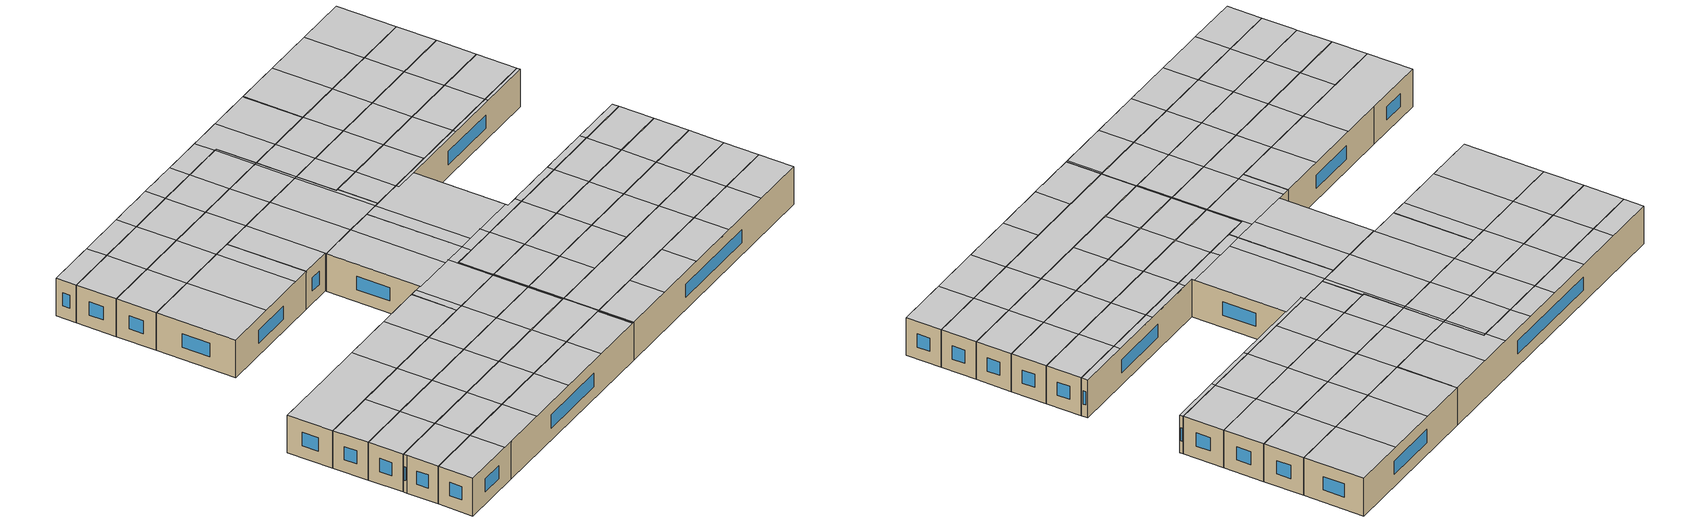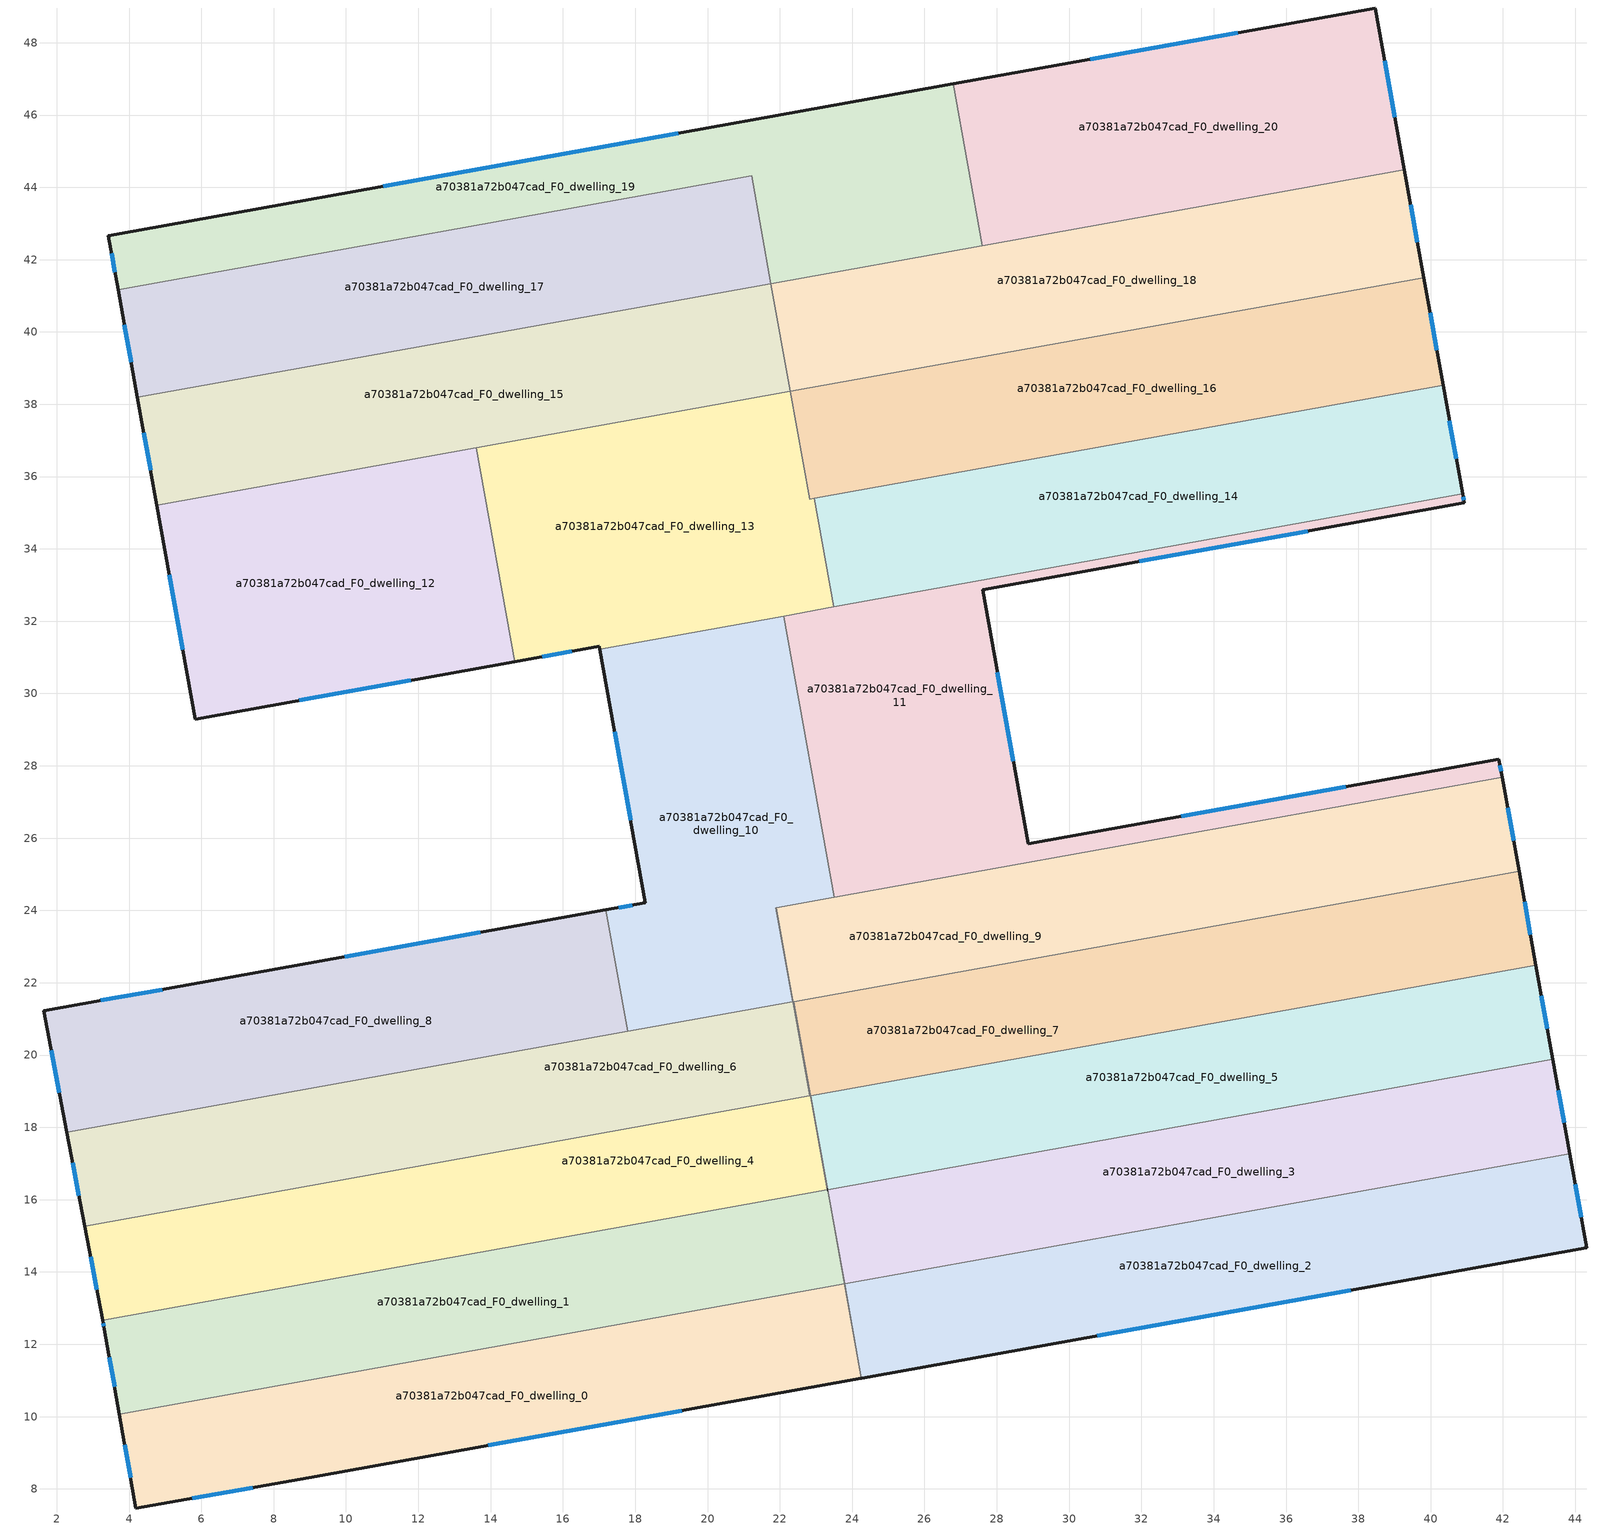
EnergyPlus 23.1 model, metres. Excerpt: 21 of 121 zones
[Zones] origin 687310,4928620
a70381a72b047cad_F0_dwelling_0
 floor ground (EU_floor_Construction): 23.79,13.67 24.26,11.06 8.97,8.31 4.19,7.47 3.73,10.06 z0
 wall outside (EU_wall_Construction): 3.73,10.06 4.19,7.47 8.97,8.31 24.26,11.06 z0:3
 wall to a70381a72b047cad_F0_dwelling_1 (EU_wall_Construction): 24.26,11.06 23.79,13.67 3.73,10.06 z0:3
 window (EU_Window_Construction): 13.94,9.21 19.29,10.17 / 5.74,7.75 7.41,8.04 / 3.88,9.22 4.04,8.31 z0.98:2.02
 ceiling to a70381a72b047cad_F1_dwelling_3 (EU_floor_Construction): 20.21,10.33 19.75,12.94 15.69,12.21 16.16,9.61 z3
 ceiling to a70381a72b047cad_F1_dwelling_1 (EU_floor_Construction): 12.17,8.89 11.7,11.49 7.7,10.78 8.17,8.17 8.97,8.31 z3
 ceiling to a70381a72b047cad_F1_dwelling_2 (EU_floor_Construction): 16.16,9.61 15.69,12.21 11.7,11.49 12.17,8.89 z3
 ceiling to a70381a72b047cad_F1_dwelling_0 (EU_floor_Construction): 8.17,8.17 7.7,10.78 3.73,10.06 4.19,7.47 z3
 ceiling to a70381a72b047cad_F1_dwelling_5 (EU_floor_Construction): 24.26,11.06 23.79,13.67 23.67,13.65 24.14,11.04 z3
 ceiling adiabatic (EU_roof_Construction): 24.14,11.04 23.67,13.65 19.75,12.94 20.21,10.33 24.26,11.06 z3
a70381a72b047cad_F0_dwelling_1
 floor ground (EU_floor_Construction): 23.32,16.27 24.26,11.06 23.79,13.67 3.73,10.06 3.32,12.41 3.27,12.67 z0
 wall outside (EU_wall_Construction): 3.27,12.67 3.32,12.41 3.73,10.06 z0:3; 23.32,16.27,3 23.32,16.27,1.97 23.32,16.27,0.71 23.31,16.27,3
 wall to a70381a72b047cad_F0_dwelling_4 (EU_wall_Construction): 23.31,16.27 3.27,12.67 z0:3
 wall to a70381a72b047cad_F0_dwelling_2 (EU_wall_Construction): 24.26,11.06 23.32,16.27 z0:3
 window (EU_Window_Construction): 3.45,11.65 3.6,10.83 / 3.29,12.58 3.3,12.5 z0.98:2.02
 ceiling to a70381a72b047cad_F1_dwelling_0 (EU_floor_Construction): 7.7,10.78 7.24,13.38 3.27,12.67 3.32,12.41 3.73,10.06 z3
 ceiling to a70381a72b047cad_F1_dwelling_2 (EU_floor_Construction): 15.69,12.21 15.22,14.82 11.23,14.1 11.7,11.49 z3
 ceiling to a70381a72b047cad_F1_dwelling_3 (EU_floor_Construction): 19.75,12.94 19.28,15.55 15.22,14.82 15.69,12.21 z3
 ceiling adiabatic (EU_roof_Construction): 24.26,11.06 23.32,16.27 15.22,14.82 15.69,12.21 11.7,11.49 11.23,14.1 7.24,13.38 7.7,10.78 15.69,12.21 15.22,14.82 19.28,15.55 19.75,12.94 23.79,13.67 z3
a70381a72b047cad_F0_dwelling_10
 floor ground (EU_floor_Construction): 22.1,32.14 23.5,24.36 21.89,24.07 22.36,21.47 17.79,20.65 17.19,24.01 18.28,24.21 17.02,31.23 z0
 wall outside (EU_wall_Construction): 17.02,31.23 18.28,24.21 17.19,24.01 z0:3
 wall to a70381a72b047cad_F0_dwelling_8 (EU_wall_Construction): 17.19,24.01 17.79,20.65 z0:3
 wall to a70381a72b047cad_F0_dwelling_11 (EU_wall_Construction): 23.5,24.36 22.1,32.14 z0:3
 wall to a70381a72b047cad_F0_dwelling_6 (EU_wall_Construction): 17.79,20.65 22.36,21.47 21.89,24.07 z0:3
 wall to a70381a72b047cad_F0_dwelling_13 (EU_wall_Construction): 22.1,32.14 17.02,31.23 z0:3
 wall to a70381a72b047cad_F0_dwelling_9 (EU_wall_Construction): 21.9,24.08 23.5,24.36 z0:3
 window (EU_Window_Construction): 17.92,24.15 17.54,24.08 / 17.43,28.95 17.87,26.49 z0.98:2.02
 ceiling to a70381a72b047cad_F1_dwelling_13 (EU_floor_Construction): 21.33,24.72 20.06,31.78 17.02,31.23 18.28,24.21 18.29,24.17 z3
 ceiling to a70381a72b047cad_F1_dwelling_14 (EU_floor_Construction): 23.37,25.09 22.1,32.14 20.06,31.78 21.33,24.72 z3
 ceiling to a70381a72b047cad_F1_dwelling_3 (EU_floor_Construction): 18.34,20.75 17.74,24.11 17.19,24.01 17.79,20.65 z3
 ceiling to a70381a72b047cad_F1_dwelling_4 (EU_floor_Construction): 22.27,21.46 21.67,24.78 18.29,24.17 18.28,24.21 17.74,24.11 18.34,20.75 z3
 ceiling to a70381a72b047cad_F1_dwelling_5 (EU_floor_Construction): 22.36,21.47 21.89,24.07 23.5,24.36 23.37,25.09 21.67,24.78 22.27,21.46 z3
a70381a72b047cad_F0_dwelling_11
 floor ground (EU_floor_Construction): 40.93,35.27 27.61,32.87 28.87,25.84 41.89,28.18 41.98,27.69 23.5,24.36 22.1,32.14 40.88,35.52 z0
 wall outside (EU_wall_Construction): 41.98,27.69 41.89,28.18 28.87,25.84 27.61,32.87 40.93,35.27 40.88,35.52 z0:3
 wall to a70381a72b047cad_F0_dwelling_14 (EU_wall_Construction): 40.88,35.52 23.5,32.39 z0:3
 wall to a70381a72b047cad_F0_dwelling_9 (EU_wall_Construction): 23.5,24.36 41.98,27.69 z0:3
 wall to a70381a72b047cad_F0_dwelling_13 (EU_wall_Construction): 23.5,32.39 22.1,32.14 z0:3
 window (EU_Window_Construction): 41.95,27.85 41.92,28.02 / 40.91,35.35 40.9,35.44 / 31.94,33.65 36.6,34.49 / 28.46,28.13 28.02,30.58 / 37.65,27.42 33.1,26.6 z0.98:2.02
 ceiling to a70381a72b047cad_F1_dwelling_15 (EU_floor_Construction): 28.83,26.07 27.61,32.87 25.8,32.54 25.76,32.8 23.18,32.34 24.45,25.28 z3
 ceiling to a70381a72b047cad_F1_dwelling_19 (EU_floor_Construction): 40.93,35.27 40.88,35.52 36.88,34.8 36.92,34.55 z3
 ceiling to a70381a72b047cad_F1_dwelling_6 (EU_floor_Construction): 29.8,25.5 29.71,25.99 28.87,25.84 28.83,26.07 25.66,25.5 25.79,24.78 z3
 ceiling to a70381a72b047cad_F1_dwelling_7 (EU_floor_Construction): 33.86,26.23 33.77,26.72 29.71,25.99 29.8,25.5 z3
 ceiling to a70381a72b047cad_F1_dwelling_14 (EU_floor_Construction): 24.45,25.28 23.18,32.34 22.1,32.14 23.37,25.09 24.35,25.26 z3
 ceiling to a70381a72b047cad_F1_dwelling_18 (EU_floor_Construction): 36.92,34.55 36.88,34.8 32.87,34.08 32.92,33.83 z3
 ceiling adiabatic (EU_roof_Construction): 32.92,33.83 32.87,34.08 25.76,32.8 25.8,32.54 z3
 ceiling to a70381a72b047cad_F1_dwelling_9 (EU_floor_Construction): 41.98,27.69 41.89,28.18 37.83,27.45 37.92,26.96 z3
 ceiling to a70381a72b047cad_F1_dwelling_5 (EU_floor_Construction): 25.79,24.78 25.66,25.5 24.45,25.28 24.35,25.26 23.37,25.09 23.5,24.36 z3
 ceiling to a70381a72b047cad_F1_dwelling_8 (EU_floor_Construction): 37.92,26.96 37.83,27.45 33.77,26.72 33.86,26.23 z3
a70381a72b047cad_F0_dwelling_12
 floor ground (EU_floor_Construction): 13.6,36.79 14.66,30.88 5.83,29.29 4.77,35.21 z0
 wall outside (EU_wall_Construction): 4.77,35.21 5.83,29.29 14.66,30.88 z0:3
 wall to a70381a72b047cad_F0_dwelling_13 (EU_wall_Construction): 14.66,30.88 13.6,36.79 z0:3
 wall to a70381a72b047cad_F0_dwelling_15 (EU_wall_Construction): 13.6,36.79 4.77,35.21 z0:3
 window (EU_Window_Construction): 8.7,29.81 11.79,30.36 / 5.11,33.28 5.48,31.21 z0.98:2.02
 ceiling to a70381a72b047cad_F1_dwelling_10 (EU_floor_Construction): 9.66,29.98 8.6,35.89 4.77,35.21 5.83,29.29 z3
 ceiling to a70381a72b047cad_F1_dwelling_11 (EU_floor_Construction): 13.36,30.64 12.29,36.56 8.6,35.89 9.66,29.98 z3
 ceiling to a70381a72b047cad_F1_dwelling_12 (EU_floor_Construction): 14.66,30.88 13.6,36.79 12.29,36.56 13.36,30.64 z3
a70381a72b047cad_F0_dwelling_13
 floor ground (EU_floor_Construction): 22.29,38.36 22.82,35.37 22.96,35.4 23.5,32.39 17.02,31.23 17.01,31.3 14.66,30.88 13.6,36.79 z0
 wall outside (EU_wall_Construction): 14.66,30.88 17.01,31.3 17.02,31.23 z0:3
 wall to a70381a72b047cad_F0_dwelling_16 (EU_wall_Construction): 22.96,35.4 22.82,35.37 22.29,38.36 z0:3
 wall to a70381a72b047cad_F0_dwelling_14 (EU_wall_Construction): 23.5,32.39 22.96,35.4 z0:3
 wall to a70381a72b047cad_F0_dwelling_15 (EU_wall_Construction): 22.29,38.35 13.6,36.79 z0:3
 window (EU_Window_Construction): 15.43,31.02 16.25,31.16 z0.98:2.02
 ceiling to a70381a72b047cad_F1_dwelling_12 (EU_floor_Construction): 17.01,31.3 15.95,37.21 13.6,36.79 14.66,30.88 z3
 ceiling to a70381a72b047cad_F1_dwelling_13 (EU_floor_Construction): 20.06,31.78 18.98,37.76 15.95,37.21 17.02,31.23 z3
 ceiling to a70381a72b047cad_F1_dwelling_14 (EU_floor_Construction): 23.18,32.34 22.1,38.32 18.98,37.76 20.06,31.78 z3
 ceiling to a70381a72b047cad_F1_dwelling_15 (EU_floor_Construction): 23.5,32.39 22.96,35.4 22.82,35.37 22.29,38.36 22.1,38.32 23.18,32.34 z3
a70381a72b047cad_F0_dwelling_14
 floor ground (EU_floor_Construction): 40.34,38.52 40.88,35.52 23.5,32.39 22.96,35.4 z0
 wall outside (EU_wall_Construction): 40.88,35.52 40.34,38.52 z0:3
 wall to a70381a72b047cad_F0_dwelling_16 (EU_wall_Construction): 40.34,38.52 22.96,35.4 z0:3
 window (EU_Window_Construction): 40.71,36.5 40.52,37.55 z0.98:2.02
 ceiling to a70381a72b047cad_F1_dwelling_18 (EU_floor_Construction): 36.88,34.8 36.34,37.8 32.33,37.08 32.87,34.08 z3
 ceiling to a70381a72b047cad_F1_dwelling_17 (EU_floor_Construction): 32.87,34.08 32.33,37.08 28.72,36.43 29.26,33.43 z3
 ceiling to a70381a72b047cad_F1_dwelling_19 (EU_floor_Construction): 40.88,35.52 40.34,38.52 36.34,37.8 36.88,34.8 z3
 ceiling to a70381a72b047cad_F1_dwelling_16 (EU_floor_Construction): 29.26,33.43 28.72,36.43 25.22,35.8 25.76,32.8 z3
 ceiling to a70381a72b047cad_F1_dwelling_15 (EU_floor_Construction): 25.76,32.8 25.22,35.8 22.96,35.4 23.5,32.39 z3
a70381a72b047cad_F0_dwelling_15
 floor ground (EU_floor_Construction): 21.75,41.34 22.29,38.36 4.77,35.21 4.23,38.19 z0
 wall outside (EU_wall_Construction): 4.23,38.19 4.77,35.21 z0:3
 wall to a70381a72b047cad_F0_dwelling_17 (EU_wall_Construction): 21.75,41.34 4.23,38.19 z0:3
 wall to a70381a72b047cad_F0_dwelling_18 (EU_wall_Construction): 22.29,38.36 21.75,41.34 z0:3
 window (EU_Window_Construction): 4.41,37.22 4.59,36.18 z0.98:2.02
 ceiling to a70381a72b047cad_F1_dwelling_10 (EU_floor_Construction): 8.6,35.89 8.06,38.88 4.23,38.19 4.77,35.21 z3
 ceiling to a70381a72b047cad_F1_dwelling_12 (EU_floor_Construction): 15.95,37.22 15.41,40.2 11.76,39.54 12.29,36.56 z3
 ceiling to a70381a72b047cad_F1_dwelling_11 (EU_floor_Construction): 12.29,36.56 11.76,39.54 8.06,38.88 8.6,35.89 z3
 ceiling to a70381a72b047cad_F1_dwelling_14 (EU_floor_Construction): 22.1,38.32 21.57,41.3 18.45,40.74 18.98,37.76 z3
 ceiling to a70381a72b047cad_F1_dwelling_13 (EU_floor_Construction): 18.98,37.76 18.45,40.74 15.41,40.2 15.95,37.22 z3
 ceiling to a70381a72b047cad_F1_dwelling_15 (EU_floor_Construction): 22.29,38.36 21.75,41.34 21.57,41.3 22.1,38.32 z3
a70381a72b047cad_F0_dwelling_16
 floor ground (EU_floor_Construction): 39.81,41.5 40.34,38.52 22.82,35.37 22.29,38.36 z0
 wall outside (EU_wall_Construction): 40.34,38.52 39.81,41.5 z0:3
 wall to a70381a72b047cad_F0_dwelling_18 (EU_wall_Construction): 39.81,41.5 22.29,38.36 z0:3
 window (EU_Window_Construction): 40.17,39.49 39.98,40.54 z0.98:2.02
 ceiling to a70381a72b047cad_F1_dwelling_19 (EU_floor_Construction): 40.34,38.52 39.81,41.5 35.8,40.78 36.34,37.8 z3
 ceiling to a70381a72b047cad_F1_dwelling_18 (EU_floor_Construction): 36.34,37.8 35.8,40.78 31.79,40.06 32.33,37.08 z3
 ceiling to a70381a72b047cad_F1_dwelling_17 (EU_floor_Construction): 32.33,37.08 31.79,40.06 28.18,39.41 28.72,36.43 z3
 ceiling to a70381a72b047cad_F1_dwelling_16 (EU_floor_Construction): 28.72,36.43 28.18,39.41 24.68,38.78 25.22,35.8 z3
 ceiling to a70381a72b047cad_F1_dwelling_15 (EU_floor_Construction): 25.22,35.8 24.68,38.78 22.29,38.36 22.82,35.37 z3
a70381a72b047cad_F0_dwelling_17
 floor ground (EU_floor_Construction): 21.22,44.32 21.75,41.34 4.23,38.19 3.7,41.17 z0
 wall outside (EU_wall_Construction): 3.7,41.17 4.23,38.19 z0:3
 wall to a70381a72b047cad_F0_dwelling_19 (EU_wall_Construction): 21.75,41.34 21.22,44.32 3.7,41.17 z0:3
 window (EU_Window_Construction): 3.87,40.2 4.06,39.16 z0.98:2.02
 ceiling to a70381a72b047cad_F1_dwelling_14 (EU_floor_Construction): 21.57,41.3 21.03,44.29 17.91,43.73 18.45,40.74 z3
 ceiling to a70381a72b047cad_F1_dwelling_11 (EU_floor_Construction): 11.76,39.54 11.22,42.52 7.52,41.86 8.06,38.88 z3
 ceiling to a70381a72b047cad_F1_dwelling_10 (EU_floor_Construction): 8.06,38.88 7.52,41.86 3.7,41.17 4.23,38.19 z3
 ceiling to a70381a72b047cad_F1_dwelling_13 (EU_floor_Construction): 18.45,40.74 17.91,43.73 14.87,43.18 15.41,40.2 z3
 ceiling adiabatic (EU_roof_Construction): 15.41,40.2 14.87,43.18 11.22,42.52 11.76,39.54 z3
 ceiling to a70381a72b047cad_F1_dwelling_15 (EU_floor_Construction): 21.75,41.34 21.22,44.32 21.03,44.29 21.57,41.3 z3
a70381a72b047cad_F0_dwelling_18
 floor ground (EU_floor_Construction): 39.27,44.49 39.81,41.5 22.29,38.36 21.75,41.34 z0
 wall outside (EU_wall_Construction): 39.81,41.5 39.27,44.49 z0:3
 wall to a70381a72b047cad_F0_dwelling_20 (EU_wall_Construction): 39.27,44.49 27.59,42.39 z0:3
 wall to a70381a72b047cad_F0_dwelling_19 (EU_wall_Construction): 27.59,42.39 21.75,41.34 z0:3
 window (EU_Window_Construction): 39.63,42.47 39.45,43.52 z0.98:2.02
 ceiling to a70381a72b047cad_F1_dwelling_18 (EU_floor_Construction): 35.8,40.78 35.27,43.77 31.26,43.05 31.79,40.06 z3
 ceiling to a70381a72b047cad_F1_dwelling_19 (EU_floor_Construction): 39.81,41.5 39.27,44.49 35.27,43.77 35.8,40.78 z3
 ceiling to a70381a72b047cad_F1_dwelling_17 (EU_floor_Construction): 31.79,40.06 31.26,43.05 27.65,42.4 28.18,39.41 z3
 ceiling to a70381a72b047cad_F1_dwelling_16 (EU_floor_Construction): 28.18,39.41 27.65,42.4 24.14,41.77 24.68,38.78 z3
 ceiling to a70381a72b047cad_F1_dwelling_15 (EU_floor_Construction): 24.68,38.78 24.14,41.77 21.75,41.34 22.29,38.36 z3
a70381a72b047cad_F0_dwelling_19
 floor ground (EU_floor_Construction): 26.79,46.86 27.59,42.39 21.75,41.34 21.22,44.32 3.7,41.17 3.43,42.66 z0
 wall outside (EU_wall_Construction): 26.79,46.86 3.43,42.66 3.7,41.17 z0:3
 wall to a70381a72b047cad_F0_dwelling_20 (EU_wall_Construction): 27.59,42.39 26.79,46.86 z0:3
 window (EU_Window_Construction): 3.52,42.18 3.61,41.65 / 19.19,45.49 11.03,44.03 z0.98:2.02
 ceiling to a70381a72b047cad_F1_dwelling_16 (EU_floor_Construction): 27.59,42.39 26.79,46.86 23.34,46.24 24.14,41.77 z3
 ceiling to a70381a72b047cad_F1_dwelling_15 (EU_floor_Construction): 24.14,41.77 23.34,46.24 20.76,45.78 21.03,44.29 21.22,44.32 21.75,41.34 z3
 ceiling to a70381a72b047cad_F1_dwelling_14 (EU_floor_Construction): 21.03,44.29 20.76,45.78 17.64,45.22 17.91,43.73 z3
 ceiling to a70381a72b047cad_F1_dwelling_11 (EU_floor_Construction): 11.22,42.52 10.95,44.01 7.26,43.35 7.52,41.86 z3
 ceiling to a70381a72b047cad_F1_dwelling_10 (EU_floor_Construction): 7.52,41.86 7.26,43.35 3.43,42.66 3.7,41.17 z3
 ceiling to a70381a72b047cad_F1_dwelling_12 (EU_floor_Construction): 14.87,43.18 14.61,44.67 10.95,44.01 11.22,42.52 z3
 ceiling to a70381a72b047cad_F1_dwelling_13 (EU_floor_Construction): 17.91,43.73 17.64,45.22 14.61,44.67 14.87,43.18 z3
a70381a72b047cad_F0_dwelling_2
 floor ground (EU_floor_Construction): 43.85,17.27 44.32,14.67 24.26,11.06 23.33,16.27 23.79,13.67 z0
 wall outside (EU_wall_Construction): 24.26,11.06 44.32,14.67 43.85,17.27 z0:3
 wall to a70381a72b047cad_F0_dwelling_3 (EU_wall_Construction): 43.85,17.27 23.79,13.67 23.33,16.27 z0:3
 window (EU_Window_Construction): 30.78,12.24 37.8,13.5 / 44.17,15.52 44,16.43 z0.98:2.02
 ceiling to a70381a72b047cad_F1_dwelling_7 (EU_floor_Construction): 36.2,13.21 35.73,15.81 31.67,15.08 32.14,12.48 z3
 ceiling to a70381a72b047cad_F1_dwelling_8 (EU_floor_Construction): 40.26,13.94 39.79,16.54 35.73,15.81 36.2,13.21 z3
 ceiling to a70381a72b047cad_F1_dwelling_6 (EU_floor_Construction): 32.14,12.48 31.67,15.08 27.66,14.36 28.13,11.76 z3
 ceiling adiabatic (EU_roof_Construction): 44.32,14.67 43.85,17.27 39.79,16.54 40.26,13.94 z3
 ceiling to a70381a72b047cad_F1_dwelling_5 (EU_floor_Construction): 28.13,11.76 27.66,14.36 23.79,13.67 23.33,16.27 24.26,11.06 z3
a70381a72b047cad_F0_dwelling_20
 floor ground (EU_floor_Construction): 38.47,48.96 39.27,44.49 27.59,42.39 26.79,46.86 z0
 wall outside (EU_wall_Construction): 39.27,44.49 38.47,48.96 26.79,46.86 z0:3
 window (EU_Window_Construction): 34.67,48.28 30.59,47.54 / 39.01,45.94 38.73,47.51 z0.98:2.02
 ceiling to a70381a72b047cad_F1_dwelling_17 (EU_floor_Construction): 31.26,43.05 30.45,47.52 26.84,46.87 27.65,42.4 z3
 ceiling to a70381a72b047cad_F1_dwelling_19 (EU_floor_Construction): 39.27,44.49 38.47,48.96 34.46,48.24 35.27,43.77 z3
 ceiling to a70381a72b047cad_F1_dwelling_16 (EU_floor_Construction): 27.65,42.4 26.84,46.87 26.79,46.86 27.59,42.39 z3
 ceiling to a70381a72b047cad_F1_dwelling_18 (EU_floor_Construction): 35.27,43.77 34.46,48.24 30.45,47.52 31.26,43.05 z3
a70381a72b047cad_F0_dwelling_3
 floor ground (EU_floor_Construction): 43.38,19.88 43.85,17.27 23.79,13.67 23.33,16.27 z0
 wall outside (EU_wall_Construction): 43.85,17.27 43.38,19.88 z0:3
 wall to a70381a72b047cad_F0_dwelling_5 (EU_wall_Construction): 43.38,19.88 23.33,16.27 z0:3
 window (EU_Window_Construction): 43.7,18.12 43.53,19.03 z0.98:2.02
 ceiling adiabatic (EU_roof_Construction): 43.85,17.27 43.38,19.88 39.32,19.15 39.79,16.54 z3; 35.73,15.81 35.26,18.42 23.33,16.27 23.79,13.67 z3
 ceiling to a70381a72b047cad_F1_dwelling_8 (EU_floor_Construction): 39.79,16.54 39.32,19.15 35.26,18.42 35.73,15.81 z3
a70381a72b047cad_F0_dwelling_4
 floor ground (EU_floor_Construction): 22.37,21.48 23.31,16.27 3.27,12.67 2.78,15.27 22.84,18.87 z0
 wall outside (EU_wall_Construction): 2.78,15.27 3.27,12.67 z0:3
 wall to a70381a72b047cad_F0_dwelling_9 (EU_wall_Construction): 22.37,21.48 22.84,18.87 z0:3
 wall to a70381a72b047cad_F0_dwelling_7 (EU_wall_Construction): 23.31,16.27 22.38,21.48 z0:3
 wall to a70381a72b047cad_F0_dwelling_6 (EU_wall_Construction): 22.83,18.87 2.78,15.27 z0:3
 window (EU_Window_Construction): 2.94,14.42 3.11,13.51 z0.98:2.02
 ceiling to a70381a72b047cad_F1_dwelling_1 (EU_floor_Construction): 11.23,14.1 10.76,16.7 6.77,15.98 7.24,13.38 z3
 ceiling to a70381a72b047cad_F1_dwelling_0 (EU_floor_Construction): 7.24,13.38 6.77,15.98 2.78,15.27 3.27,12.67 z3
 ceiling to a70381a72b047cad_F1_dwelling_4 (EU_floor_Construction): 23.2,16.25 22.74,18.86 18.81,18.15 19.28,15.55 z3
 ceiling to a70381a72b047cad_F1_dwelling_3 (EU_floor_Construction): 19.28,15.55 18.81,18.15 14.75,17.42 15.22,14.82 z3
 ceiling to a70381a72b047cad_F1_dwelling_5 (EU_floor_Construction): 23.31,16.27 22.37,21.48 22.84,18.87 22.74,18.86 23.2,16.25 z3
 ceiling to a70381a72b047cad_F1_dwelling_2 (EU_floor_Construction): 15.22,14.82 14.75,17.42 10.76,16.7 11.23,14.1 z3
a70381a72b047cad_F0_dwelling_5
 floor ground (EU_floor_Construction): 42.91,22.48 43.38,19.88 23.32,16.27 22.85,18.88 z0
 wall outside (EU_wall_Construction): 43.38,19.88 42.91,22.48 z0:3
 wall to a70381a72b047cad_F0_dwelling_7 (EU_wall_Construction): 42.91,22.48 22.85,18.88 23.32,16.27 z0:3
 window (EU_Window_Construction): 43.23,20.73 43.07,21.64 z0.98:2.02
 ceiling to a70381a72b047cad_F1_dwelling_8 (EU_floor_Construction): 39.32,19.15 38.85,21.75 34.79,21.02 35.26,18.42 z3
 ceiling to a70381a72b047cad_F1_dwelling_5 (EU_floor_Construction): 27.2,16.97 26.73,19.57 22.85,18.88 23.32,16.27 z3
 ceiling to a70381a72b047cad_F1_dwelling_9 (EU_floor_Construction): 43.38,19.88 42.91,22.48 38.85,21.75 39.32,19.15 z3
 ceiling to a70381a72b047cad_F1_dwelling_6 (EU_floor_Construction): 31.2,17.69 30.73,20.29 26.73,19.57 27.2,16.97 z3
 ceiling to a70381a72b047cad_F1_dwelling_7 (EU_floor_Construction): 35.26,18.42 34.79,21.02 30.73,20.29 31.2,17.69 z3
a70381a72b047cad_F0_dwelling_6
 floor ground (EU_floor_Construction): 21.89,24.07 22.83,18.87 2.78,15.27 2.28,17.87 22.36,21.47 z0
 wall outside (EU_wall_Construction): 2.28,17.87 2.78,15.27 z0:3
 wall to a70381a72b047cad_F0_dwelling_9 (EU_wall_Construction): 22.83,18.87 21.9,24.08 z0:3
 wall to a70381a72b047cad_F0_dwelling_8 (EU_wall_Construction): 17.79,20.65 2.28,17.87 z0:3
 window (EU_Window_Construction): 2.44,17.02 2.62,16.11 z0.98:2.02
 ceiling to a70381a72b047cad_F1_dwelling_3 (EU_floor_Construction): 18.81,18.15 18.34,20.75 14.28,20.02 14.75,17.42 z3
 ceiling to a70381a72b047cad_F1_dwelling_4 (EU_floor_Construction): 22.74,18.86 22.27,21.46 18.34,20.75 18.81,18.15 z3
 ceiling to a70381a72b047cad_F1_dwelling_0 (EU_floor_Construction): 6.77,15.98 6.3,18.59 2.28,17.87 2.78,15.27 z3
 ceiling to a70381a72b047cad_F1_dwelling_1 (EU_floor_Construction): 10.76,16.7 10.29,19.3 6.3,18.59 6.77,15.98 z3
 ceiling to a70381a72b047cad_F1_dwelling_5 (EU_floor_Construction): 22.83,18.87 21.89,24.07 22.36,21.47 22.27,21.46 22.74,18.86 z3
 ceiling to a70381a72b047cad_F1_dwelling_2 (EU_floor_Construction): 14.75,17.42 14.28,20.02 10.29,19.3 10.76,16.7 z3
a70381a72b047cad_F0_dwelling_7
 floor ground (EU_floor_Construction): 42.45,25.08 42.91,22.48 22.85,18.88 23.32,16.27 22.38,21.48 z0
 wall outside (EU_wall_Construction): 42.91,22.48 42.45,25.08 z0:3
 wall to a70381a72b047cad_F0_dwelling_9 (EU_wall_Construction): 42.45,25.08 22.38,21.48 z0:3
 window (EU_Window_Construction): 42.76,23.33 42.6,24.24 z0.98:2.02
 ceiling to a70381a72b047cad_F1_dwelling_6 (EU_floor_Construction): 30.73,20.29 30.27,22.9 26.26,22.18 26.73,19.57 z3
 ceiling to a70381a72b047cad_F1_dwelling_8 (EU_floor_Construction): 38.85,21.75 38.39,24.35 34.33,23.63 34.79,21.02 z3
 ceiling to a70381a72b047cad_F1_dwelling_9 (EU_floor_Construction): 42.91,22.48 42.45,25.08 38.39,24.35 38.85,21.75 z3
 ceiling to a70381a72b047cad_F1_dwelling_7 (EU_floor_Construction): 34.79,21.02 34.33,23.63 30.27,22.9 30.73,20.29 z3
 ceiling to a70381a72b047cad_F1_dwelling_5 (EU_floor_Construction): 26.73,19.57 26.26,22.18 22.38,21.48 23.31,16.27 22.85,18.88 z3
a70381a72b047cad_F0_dwelling_8
 floor ground (EU_floor_Construction): 17.19,24.01 17.79,20.65 2.28,17.87 1.64,21.23 6.49,22.09 z0
 wall outside (EU_wall_Construction): 17.19,24.01 6.49,22.09 1.64,21.23 2.28,17.87 z0:3
 window (EU_Window_Construction): 4.91,21.81 3.22,21.51 / 13.71,23.39 9.97,22.72 / 1.85,20.14 2.07,18.96 z0.98:2.02
 ceiling to a70381a72b047cad_F1_dwelling_2 (EU_floor_Construction): 14.28,20.02 13.69,23.35 13.68,23.38 9.69,22.67 9.69,22.62 10.29,19.3 z3
 ceiling adiabatic (EU_roof_Construction): 10.29,19.3 9.69,22.62 9.69,22.67 6.49,22.09 1.64,21.23 2.28,17.87 z3
 ceiling to a70381a72b047cad_F1_dwelling_3 (EU_floor_Construction): 17.79,20.65 17.19,24.01 13.68,23.38 13.69,23.34 14.28,20.02 z3
a70381a72b047cad_F0_dwelling_9
 floor ground (EU_floor_Construction): 41.98,27.69 42.45,25.08 22.37,21.48 22.84,18.87 21.9,24.08 z0
 wall outside (EU_wall_Construction): 42.45,25.08 41.98,27.69 z0:3
 window (EU_Window_Construction): 42.29,25.93 42.13,26.84 z0.98:2.02
 ceiling to a70381a72b047cad_F1_dwelling_5 (EU_floor_Construction): 26.26,22.18 25.79,24.78 21.9,24.08 22.83,18.87 22.37,21.48 z3
 ceiling to a70381a72b047cad_F1_dwelling_7 (EU_floor_Construction): 34.33,23.63 33.86,26.23 29.8,25.5 30.27,22.9 z3
 ceiling to a70381a72b047cad_F1_dwelling_6 (EU_floor_Construction): 30.27,22.9 29.8,25.5 25.79,24.78 26.26,22.18 z3
 ceiling to a70381a72b047cad_F1_dwelling_9 (EU_floor_Construction): 42.45,25.08 41.98,27.69 37.92,26.96 38.39,24.36 z3
 ceiling adiabatic (EU_roof_Construction): 38.39,24.36 37.92,26.96 33.86,26.23 34.33,23.63 z3
[Building]
EU S2 Campaign: North Axis=0; Terrain=City; Solar Distribution=FullExterior
[Site:Location]
Bologna: Latitude=44.5; Longitude=11.25; Time Zone=1; Elevation=37
[SizingPeriod:WeatherFileDays]
AnnualSizingPeriod: Begin Month=1; Begin Day of Month=1; End Month=12; End Day of Month=31; Day of Week for Start Day=Monday; Use Weather File Daylight Saving Period=No; Use Weather File Rain and Snow Indicators=No
[MATERIAL]
EU_InternalMass_Material: Roughness=MediumRough; Thickness=0.1; Conductivity=1; Density=1800; Specific Heat=900; Thermal Absorptance=0.9; Solar Absorptance=0.7; Visible Absorptance=0.7
[MATERIAL:NOMASS] Roughness=MediumRough; Thermal Absorptance=0.9; Solar Absorptance=0.7; Visible Absorptance=0.7
Name | Thermal Resistance
EU_wall_NoMass | 0.905828
EU_roof_NoMass | 0.37593
EU_floor_NoMass | 0.67114
[WINDOWMATERIAL:SIMPLEGLAZINGSYSTEM]
EU_Window_SimpleGlazing: UFactor=4.52486; Solar Heat Gain Coefficient=0.85; Visible Transmittance=0.85
[CONSTRUCTION]
EU_wall_Construction: EU_wall_NoMass
EU_roof_Construction: EU_roof_NoMass
EU_floor_Construction: EU_floor_NoMass
EU_Window_Construction: EU_Window_SimpleGlazing
EU_InternalMass_Construction: EU_InternalMass_Material
[ZONE] Type=1; Multiplier=1; Ceiling Height=autocalculate; Floor Area=autocalculate; Part of Total Floor Area=Yes
Name | Volume
a70381a72b047cad_F0_dwelling_0; a70381a72b047cad_F0_dwelling_11 | 161.799
a70381a72b047cad_F0_dwelling_1 | 161.773
a70381a72b047cad_F0_dwelling_10 | 161.796
a70381a72b047cad_F0_dwelling_12 | 161.78
a70381a72b047cad_F0_dwelling_13 | 161.783
a70381a72b047cad_F0_dwelling_14; a70381a72b047cad_F0_dwelling_16; a70381a72b047cad_F0_dwelling_9 | 161.772
a70381a72b047cad_F0_dwelling_15 | 161.806
a70381a72b047cad_F0_dwelling_17 | 161.791
a70381a72b047cad_F0_dwelling_18 | 161.825
a70381a72b047cad_F0_dwelling_19 | 161.765
a70381a72b047cad_F0_dwelling_2; a70381a72b047cad_F0_dwelling_8 | 161.782
a70381a72b047cad_F0_dwelling_20 | 161.767
a70381a72b047cad_F0_dwelling_3 | 161.809
a70381a72b047cad_F0_dwelling_4 | 161.736
a70381a72b047cad_F0_dwelling_5 | 161.788
a70381a72b047cad_F0_dwelling_6 | 161.76
a70381a72b047cad_F0_dwelling_7 | 161.722
[INTERNALMASS] Construction=EU_InternalMass_Construction
Name | Zone or ZoneList | Surface Area
a70381a72b047cad_F0_dwelling_0_EU_InternalMass | a70381a72b047cad_F0_dwelling_0 | 53.9336
a70381a72b047cad_F0_dwelling_1_EU_InternalMass | a70381a72b047cad_F0_dwelling_1 | 53.9334
a70381a72b047cad_F0_dwelling_2_EU_InternalMass | a70381a72b047cad_F0_dwelling_2 | 53.9329
a70381a72b047cad_F0_dwelling_3_EU_InternalMass | a70381a72b047cad_F0_dwelling_3 | 53.9367
a70381a72b047cad_F0_dwelling_4_EU_InternalMass | a70381a72b047cad_F0_dwelling_4 | 53.9331
a70381a72b047cad_F0_dwelling_5_EU_InternalMass | a70381a72b047cad_F0_dwelling_5 | 53.9295
a70381a72b047cad_F0_dwelling_6_EU_InternalMass | a70381a72b047cad_F0_dwelling_6 | 53.9386
a70381a72b047cad_F0_dwelling_7_EU_InternalMass | a70381a72b047cad_F0_dwelling_7 | 53.9254
a70381a72b047cad_F0_dwelling_8_EU_InternalMass | a70381a72b047cad_F0_dwelling_8 | 53.9275
a70381a72b047cad_F0_dwelling_9_EU_InternalMass | a70381a72b047cad_F0_dwelling_9 | 53.9397
a70381a72b047cad_F0_dwelling_10_EU_InternalMass | a70381a72b047cad_F0_dwelling_10 | 53.9337
a70381a72b047cad_F0_dwelling_11_EU_InternalMass | a70381a72b047cad_F0_dwelling_11 | 53.9316
a70381a72b047cad_F0_dwelling_12_EU_InternalMass | a70381a72b047cad_F0_dwelling_12 | 53.9268
a70381a72b047cad_F0_dwelling_13_EU_InternalMass | a70381a72b047cad_F0_dwelling_13 | 53.9299
a70381a72b047cad_F0_dwelling_14_EU_InternalMass | a70381a72b047cad_F0_dwelling_14 | 53.9232
a70381a72b047cad_F0_dwelling_15_EU_InternalMass | a70381a72b047cad_F0_dwelling_15 | 53.9376
a70381a72b047cad_F0_dwelling_16_EU_InternalMass | a70381a72b047cad_F0_dwelling_16 | 53.933
a70381a72b047cad_F0_dwelling_17_EU_InternalMass | a70381a72b047cad_F0_dwelling_17 | 53.9307
a70381a72b047cad_F0_dwelling_18_EU_InternalMass | a70381a72b047cad_F0_dwelling_18 | 53.9325
a70381a72b047cad_F0_dwelling_19_EU_InternalMass | a70381a72b047cad_F0_dwelling_19 | 53.9218
a70381a72b047cad_F0_dwelling_20_EU_InternalMass | a70381a72b047cad_F0_dwelling_20 | 53.9223
[OTHEREQUIPMENT] Fuel Type=Electricity; Design Level Calculation Method=Watts/Area; Power per Zone Floor Area=1; Fraction Latent=0; Fraction Radiant=0; Fraction Lost=0; Carbon Dioxide Generation Rate=0; EndUse Subcategory=EU_Step8_InternalGains
Name | Zone or ZoneList or Space or SpaceList | Schedule
EU_Step8_InternalGain_a70381a72b047cad_F0_dwelling_0_f000 | a70381a72b047cad_F0_dwelling_0 | EU_Step8_GainSchedule_a70381a72b047cad_F0_dwelling_0_f000
EU_Step8_InternalGain_a70381a72b047cad_F0_dwelling_1_f000 | a70381a72b047cad_F0_dwelling_1 | EU_Step8_GainSchedule_a70381a72b047cad_F0_dwelling_1_f000
EU_Step8_InternalGain_a70381a72b047cad_F0_dwelling_2_f000 | a70381a72b047cad_F0_dwelling_2 | EU_Step8_GainSchedule_a70381a72b047cad_F0_dwelling_2_f000
EU_Step8_InternalGain_a70381a72b047cad_F0_dwelling_3_f000 | a70381a72b047cad_F0_dwelling_3 | EU_Step8_GainSchedule_a70381a72b047cad_F0_dwelling_3_f000
EU_Step8_InternalGain_a70381a72b047cad_F0_dwelling_4_f000 | a70381a72b047cad_F0_dwelling_4 | EU_Step8_GainSchedule_a70381a72b047cad_F0_dwelling_4_f000
EU_Step8_InternalGain_a70381a72b047cad_F0_dwelling_5_f000 | a70381a72b047cad_F0_dwelling_5 | EU_Step8_GainSchedule_a70381a72b047cad_F0_dwelling_5_f000
EU_Step8_InternalGain_a70381a72b047cad_F0_dwelling_6_f000 | a70381a72b047cad_F0_dwelling_6 | EU_Step8_GainSchedule_a70381a72b047cad_F0_dwelling_6_f000
EU_Step8_InternalGain_a70381a72b047cad_F0_dwelling_7_f000 | a70381a72b047cad_F0_dwelling_7 | EU_Step8_GainSchedule_a70381a72b047cad_F0_dwelling_7_f000
EU_Step8_InternalGain_a70381a72b047cad_F0_dwelling_8_f000 | a70381a72b047cad_F0_dwelling_8 | EU_Step8_GainSchedule_a70381a72b047cad_F0_dwelling_8_f000
EU_Step8_InternalGain_a70381a72b047cad_F0_dwelling_9_f000 | a70381a72b047cad_F0_dwelling_9 | EU_Step8_GainSchedule_a70381a72b047cad_F0_dwelling_9_f000
EU_Step8_InternalGain_a70381a72b047cad_F0_dwelling_10_f000 | a70381a72b047cad_F0_dwelling_10 | EU_Step8_GainSchedule_a70381a72b047cad_F0_dwelling_10_f000
EU_Step8_InternalGain_a70381a72b047cad_F0_dwelling_11_f000 | a70381a72b047cad_F0_dwelling_11 | EU_Step8_GainSchedule_a70381a72b047cad_F0_dwelling_11_f000
EU_Step8_InternalGain_a70381a72b047cad_F0_dwelling_12_f000 | a70381a72b047cad_F0_dwelling_12 | EU_Step8_GainSchedule_a70381a72b047cad_F0_dwelling_12_f000
EU_Step8_InternalGain_a70381a72b047cad_F0_dwelling_13_f000 | a70381a72b047cad_F0_dwelling_13 | EU_Step8_GainSchedule_a70381a72b047cad_F0_dwelling_13_f000
EU_Step8_InternalGain_a70381a72b047cad_F0_dwelling_14_f000 | a70381a72b047cad_F0_dwelling_14 | EU_Step8_GainSchedule_a70381a72b047cad_F0_dwelling_14_f000
EU_Step8_InternalGain_a70381a72b047cad_F0_dwelling_15_f000 | a70381a72b047cad_F0_dwelling_15 | EU_Step8_GainSchedule_a70381a72b047cad_F0_dwelling_15_f000
EU_Step8_InternalGain_a70381a72b047cad_F0_dwelling_16_f000 | a70381a72b047cad_F0_dwelling_16 | EU_Step8_GainSchedule_a70381a72b047cad_F0_dwelling_16_f000
EU_Step8_InternalGain_a70381a72b047cad_F0_dwelling_17_f000 | a70381a72b047cad_F0_dwelling_17 | EU_Step8_GainSchedule_a70381a72b047cad_F0_dwelling_17_f000
EU_Step8_InternalGain_a70381a72b047cad_F0_dwelling_18_f000 | a70381a72b047cad_F0_dwelling_18 | EU_Step8_GainSchedule_a70381a72b047cad_F0_dwelling_18_f000
EU_Step8_InternalGain_a70381a72b047cad_F0_dwelling_19_f000 | a70381a72b047cad_F0_dwelling_19 | EU_Step8_GainSchedule_a70381a72b047cad_F0_dwelling_19_f000
EU_Step8_InternalGain_a70381a72b047cad_F0_dwelling_20_f000 | a70381a72b047cad_F0_dwelling_20 | EU_Step8_GainSchedule_a70381a72b047cad_F0_dwelling_20_f000
[ZONEVENTILATION:DESIGNFLOWRATE] Schedule=EU_AlwaysOn; Design Flow Rate Calculation Method=AirChanges/Hour; Air Changes per Hour=0.73129; Ventilation Type=Natural; Fan Pressure Rise=0; Fan Total Efficiency=1; Constant Term Coefficient=1; Temperature Term Coefficient=0; Velocity Term Coefficient=0; Velocity Squared Term Coefficient=0; Minimum Indoor Temperature=-100; Maximum Indoor Temperature=100; Delta Temperature=-100; Minimum Outdoor Temperature=-100; Maximum Outdoor Temperature=100; Maximum Wind Speed=40
Name | Zone or ZoneList or Space or SpaceList
EU_ConstantAir_a70381a72b047cad_F0_dwelling_0 | a70381a72b047cad_F0_dwelling_0
EU_ConstantAir_a70381a72b047cad_F0_dwelling_1 | a70381a72b047cad_F0_dwelling_1
EU_ConstantAir_a70381a72b047cad_F0_dwelling_2 | a70381a72b047cad_F0_dwelling_2
EU_ConstantAir_a70381a72b047cad_F0_dwelling_3 | a70381a72b047cad_F0_dwelling_3
EU_ConstantAir_a70381a72b047cad_F0_dwelling_4 | a70381a72b047cad_F0_dwelling_4
EU_ConstantAir_a70381a72b047cad_F0_dwelling_5 | a70381a72b047cad_F0_dwelling_5
EU_ConstantAir_a70381a72b047cad_F0_dwelling_6 | a70381a72b047cad_F0_dwelling_6
EU_ConstantAir_a70381a72b047cad_F0_dwelling_7 | a70381a72b047cad_F0_dwelling_7
EU_ConstantAir_a70381a72b047cad_F0_dwelling_8 | a70381a72b047cad_F0_dwelling_8
EU_ConstantAir_a70381a72b047cad_F0_dwelling_9 | a70381a72b047cad_F0_dwelling_9
EU_ConstantAir_a70381a72b047cad_F0_dwelling_10 | a70381a72b047cad_F0_dwelling_10
EU_ConstantAir_a70381a72b047cad_F0_dwelling_11 | a70381a72b047cad_F0_dwelling_11
EU_ConstantAir_a70381a72b047cad_F0_dwelling_12 | a70381a72b047cad_F0_dwelling_12
EU_ConstantAir_a70381a72b047cad_F0_dwelling_13 | a70381a72b047cad_F0_dwelling_13
EU_ConstantAir_a70381a72b047cad_F0_dwelling_14 | a70381a72b047cad_F0_dwelling_14
EU_ConstantAir_a70381a72b047cad_F0_dwelling_15 | a70381a72b047cad_F0_dwelling_15
EU_ConstantAir_a70381a72b047cad_F0_dwelling_16 | a70381a72b047cad_F0_dwelling_16
EU_ConstantAir_a70381a72b047cad_F0_dwelling_17 | a70381a72b047cad_F0_dwelling_17
EU_ConstantAir_a70381a72b047cad_F0_dwelling_18 | a70381a72b047cad_F0_dwelling_18
EU_ConstantAir_a70381a72b047cad_F0_dwelling_19 | a70381a72b047cad_F0_dwelling_19
EU_ConstantAir_a70381a72b047cad_F0_dwelling_20 | a70381a72b047cad_F0_dwelling_20
[HVACTEMPLATE:THERMOSTAT] Constant Heating Setpoint=20; Constant Cooling Setpoint=50
EU_HeatOnly_a70381a72b047cad_F0_dwelling_0; EU_HeatOnly_a70381a72b047cad_F0_dwelling_1; EU_HeatOnly_a70381a72b047cad_F0_dwelling_2; EU_HeatOnly_a70381a72b047cad_F0_dwelling_3; EU_HeatOnly_a70381a72b047cad_F0_dwelling_4; EU_HeatOnly_a70381a72b047cad_F0_dwelling_5; EU_HeatOnly_a70381a72b047cad_F0_dwelling_6; EU_HeatOnly_a70381a72b047cad_F0_dwelling_7; EU_HeatOnly_a70381a72b047cad_F0_dwelling_8; EU_HeatOnly_a70381a72b047cad_F0_dwelling_9; EU_HeatOnly_a70381a72b047cad_F0_dwelling_10; EU_HeatOnly_a70381a72b047cad_F0_dwelling_11; EU_HeatOnly_a70381a72b047cad_F0_dwelling_12; EU_HeatOnly_a70381a72b047cad_F0_dwelling_13; EU_HeatOnly_a70381a72b047cad_F0_dwelling_14; EU_HeatOnly_a70381a72b047cad_F0_dwelling_15; EU_HeatOnly_a70381a72b047cad_F0_dwelling_16; EU_HeatOnly_a70381a72b047cad_F0_dwelling_17; EU_HeatOnly_a70381a72b047cad_F0_dwelling_18; EU_HeatOnly_a70381a72b047cad_F0_dwelling_19; EU_HeatOnly_a70381a72b047cad_F0_dwelling_20; EU_HeatOnly_a70381a72b047cad_F1_dwelling_0; EU_HeatOnly_a70381a72b047cad_F1_dwelling_1; EU_HeatOnly_a70381a72b047cad_F1_dwelling_2; EU_HeatOnly_a70381a72b047cad_F1_dwelling_3; EU_HeatOnly_a70381a72b047cad_F1_dwelling_4; EU_HeatOnly_a70381a72b047cad_F1_dwelling_5; EU_HeatOnly_a70381a72b047cad_F1_dwelling_6; EU_HeatOnly_a70381a72b047cad_F1_dwelling_7; EU_HeatOnly_a70381a72b047cad_F1_dwelling_8; EU_HeatOnly_a70381a72b047cad_F1_dwelling_9; EU_HeatOnly_a70381a72b047cad_F1_dwelling_10; EU_HeatOnly_a70381a72b047cad_F1_dwelling_11; EU_HeatOnly_a70381a72b047cad_F1_dwelling_12; EU_HeatOnly_a70381a72b047cad_F1_dwelling_13; EU_HeatOnly_a70381a72b047cad_F1_dwelling_14; EU_HeatOnly_a70381a72b047cad_F1_dwelling_15; EU_HeatOnly_a70381a72b047cad_F1_dwelling_16; EU_HeatOnly_a70381a72b047cad_F1_dwelling_17; EU_HeatOnly_a70381a72b047cad_F1_dwelling_18; EU_HeatOnly_a70381a72b047cad_F1_dwelling_19
[HVACTEMPLATE:ZONE:IDEALLOADSAIRSYSTEM] System Availability Schedule=EU_AlwaysOn; Maximum Heating Supply Air Temperature=50; Minimum Cooling Supply Air Temperature=13; Maximum Heating Supply Air Humidity Ratio=0.0156; Minimum Cooling Supply Air Humidity Ratio=0.0077; Heating Limit=NoLimit; Cooling Limit=NoLimit; Heating Availability Schedule=EU_AlwaysOn; Cooling Availability Schedule=EU_CoolingOff; Dehumidification Control Type=ConstantSensibleHeatRatio; Cooling Sensible Heat Ratio=0.7; Dehumidification Setpoint=60; Humidification Control Type=None; Humidification Setpoint=30; Outdoor Air Method=None; Outdoor Air Flow Rate per Person=0.00944; Outdoor Air Flow Rate per Zone Floor Area=0; Outdoor Air Flow Rate per Zone=0; Demand Controlled Ventilation Type=None; Outdoor Air Economizer Type=NoEconomizer; Heat Recovery Type=None; Sensible Heat Recovery Effectiveness=0.7; Latent Heat Recovery Effectiveness=0.65
Name | Template Thermostat
a70381a72b047cad_F0_dwelling_0 | EU_HeatOnly_a70381a72b047cad_F0_dwelling_0
a70381a72b047cad_F0_dwelling_1 | EU_HeatOnly_a70381a72b047cad_F0_dwelling_1
a70381a72b047cad_F0_dwelling_2 | EU_HeatOnly_a70381a72b047cad_F0_dwelling_2
a70381a72b047cad_F0_dwelling_3 | EU_HeatOnly_a70381a72b047cad_F0_dwelling_3
a70381a72b047cad_F0_dwelling_4 | EU_HeatOnly_a70381a72b047cad_F0_dwelling_4
a70381a72b047cad_F0_dwelling_5 | EU_HeatOnly_a70381a72b047cad_F0_dwelling_5
a70381a72b047cad_F0_dwelling_6 | EU_HeatOnly_a70381a72b047cad_F0_dwelling_6
a70381a72b047cad_F0_dwelling_7 | EU_HeatOnly_a70381a72b047cad_F0_dwelling_7
a70381a72b047cad_F0_dwelling_8 | EU_HeatOnly_a70381a72b047cad_F0_dwelling_8
a70381a72b047cad_F0_dwelling_9 | EU_HeatOnly_a70381a72b047cad_F0_dwelling_9
a70381a72b047cad_F0_dwelling_10 | EU_HeatOnly_a70381a72b047cad_F0_dwelling_10
a70381a72b047cad_F0_dwelling_11 | EU_HeatOnly_a70381a72b047cad_F0_dwelling_11
a70381a72b047cad_F0_dwelling_12 | EU_HeatOnly_a70381a72b047cad_F0_dwelling_12
a70381a72b047cad_F0_dwelling_13 | EU_HeatOnly_a70381a72b047cad_F0_dwelling_13
a70381a72b047cad_F0_dwelling_14 | EU_HeatOnly_a70381a72b047cad_F0_dwelling_14
a70381a72b047cad_F0_dwelling_15 | EU_HeatOnly_a70381a72b047cad_F0_dwelling_15
a70381a72b047cad_F0_dwelling_16 | EU_HeatOnly_a70381a72b047cad_F0_dwelling_16
a70381a72b047cad_F0_dwelling_17 | EU_HeatOnly_a70381a72b047cad_F0_dwelling_17
a70381a72b047cad_F0_dwelling_18 | EU_HeatOnly_a70381a72b047cad_F0_dwelling_18
a70381a72b047cad_F0_dwelling_19 | EU_HeatOnly_a70381a72b047cad_F0_dwelling_19
a70381a72b047cad_F0_dwelling_20 | EU_HeatOnly_a70381a72b047cad_F0_dwelling_20
[SIZING:ZONE] Zone Cooling Design Supply Air Temperature Input Method=SupplyAirTemperature; Zone Cooling Design Supply Air Temperature=13; Zone Heating Design Supply Air Temperature Input Method=SupplyAirTemperature; Zone Heating Design Supply Air Temperature=50; Zone Cooling Design Supply Air Humidity Ratio=0.008; Zone Heating Design Supply Air Humidity Ratio=0.008; Cooling Design Air Flow Method=DesignDay; Cooling Design Air Flow Rate=0; Cooling Minimum Air Flow per Zone Floor Area=0.000762; Cooling Minimum Air Flow=0; Cooling Minimum Air Flow Fraction=0.2; Heating Design Air Flow Method=DesignDay; Heating Design Air Flow Rate=0; Heating Maximum Air Flow per Zone Floor Area=0.002032; Heating Maximum Air Flow=0.141576; Heating Maximum Air Flow Fraction=0.3; Account for Dedicated Outdoor Air System=No; Dedicated Outdoor Air System Control Strategy=NeutralSupplyAir; Dedicated Outdoor Air Low Setpoint Temperature for Design=autosize; Dedicated Outdoor Air High Setpoint Temperature for Design=autosize; Zone Load Sizing Method=Sensible Load Only No Latent Load; Zone Latent Cooling Design Supply Air Humidity Ratio Input Method=HumidityRatioDifference; Zone Cooling Design Supply Air Humidity Ratio Difference=0.005; Zone Latent Heating Design Supply Air Humidity Ratio Input Method=HumidityRatioDifference; Zone Humidification Design Supply Air Humidity Ratio Difference=0.005
a70381a72b047cad_F0_dwelling_0; a70381a72b047cad_F0_dwelling_1; a70381a72b047cad_F0_dwelling_2; a70381a72b047cad_F0_dwelling_3; a70381a72b047cad_F0_dwelling_4; a70381a72b047cad_F0_dwelling_5; a70381a72b047cad_F0_dwelling_6; a70381a72b047cad_F0_dwelling_7; a70381a72b047cad_F0_dwelling_8; a70381a72b047cad_F0_dwelling_9; a70381a72b047cad_F0_dwelling_10; a70381a72b047cad_F0_dwelling_11; a70381a72b047cad_F0_dwelling_12; a70381a72b047cad_F0_dwelling_13; a70381a72b047cad_F0_dwelling_14; a70381a72b047cad_F0_dwelling_15; a70381a72b047cad_F0_dwelling_16; a70381a72b047cad_F0_dwelling_17; a70381a72b047cad_F0_dwelling_18; a70381a72b047cad_F0_dwelling_19; a70381a72b047cad_F0_dwelling_20
[SCHEDULE:CONSTANT]
Name | Hourly Value
EU_AlwaysOn | 1
EU_CoolingOff | 0
[SCHEDULE:FILE] Column Number=1; Rows to Skip at Top=0; Number of Hours of Data=8760; Column Separator=Comma; Interpolate to Timestep=No; Minutes per Item=60; Adjust Schedule for Daylight Savings=Yes
Name | File
EU_Step8_GainSchedule_a70381a72b047cad_F0_dwelling_0_f000 | ../../schedules/a70381a72b047cad/a70381a72b047cad_F0_dwelling_0_f000_gain.csv
EU_Step8_GainSchedule_a70381a72b047cad_F0_dwelling_1_f000 | ../../schedules/a70381a72b047cad/a70381a72b047cad_F0_dwelling_1_f000_gain.csv
EU_Step8_GainSchedule_a70381a72b047cad_F0_dwelling_2_f000 | ../../schedules/a70381a72b047cad/a70381a72b047cad_F0_dwelling_2_f000_gain.csv
EU_Step8_GainSchedule_a70381a72b047cad_F0_dwelling_3_f000 | ../../schedules/a70381a72b047cad/a70381a72b047cad_F0_dwelling_3_f000_gain.csv
EU_Step8_GainSchedule_a70381a72b047cad_F0_dwelling_4_f000 | ../../schedules/a70381a72b047cad/a70381a72b047cad_F0_dwelling_4_f000_gain.csv
EU_Step8_GainSchedule_a70381a72b047cad_F0_dwelling_5_f000 | ../../schedules/a70381a72b047cad/a70381a72b047cad_F0_dwelling_5_f000_gain.csv
EU_Step8_GainSchedule_a70381a72b047cad_F0_dwelling_6_f000 | ../../schedules/a70381a72b047cad/a70381a72b047cad_F0_dwelling_6_f000_gain.csv
EU_Step8_GainSchedule_a70381a72b047cad_F0_dwelling_7_f000 | ../../schedules/a70381a72b047cad/a70381a72b047cad_F0_dwelling_7_f000_gain.csv
EU_Step8_GainSchedule_a70381a72b047cad_F0_dwelling_8_f000 | ../../schedules/a70381a72b047cad/a70381a72b047cad_F0_dwelling_8_f000_gain.csv
EU_Step8_GainSchedule_a70381a72b047cad_F0_dwelling_9_f000 | ../../schedules/a70381a72b047cad/a70381a72b047cad_F0_dwelling_9_f000_gain.csv
EU_Step8_GainSchedule_a70381a72b047cad_F0_dwelling_10_f000 | ../../schedules/a70381a72b047cad/a70381a72b047cad_F0_dwelling_10_f000_gain.csv
EU_Step8_GainSchedule_a70381a72b047cad_F0_dwelling_11_f000 | ../../schedules/a70381a72b047cad/a70381a72b047cad_F0_dwelling_11_f000_gain.csv
EU_Step8_GainSchedule_a70381a72b047cad_F0_dwelling_12_f000 | ../../schedules/a70381a72b047cad/a70381a72b047cad_F0_dwelling_12_f000_gain.csv
EU_Step8_GainSchedule_a70381a72b047cad_F0_dwelling_13_f000 | ../../schedules/a70381a72b047cad/a70381a72b047cad_F0_dwelling_13_f000_gain.csv
EU_Step8_GainSchedule_a70381a72b047cad_F0_dwelling_14_f000 | ../../schedules/a70381a72b047cad/a70381a72b047cad_F0_dwelling_14_f000_gain.csv
EU_Step8_GainSchedule_a70381a72b047cad_F0_dwelling_15_f000 | ../../schedules/a70381a72b047cad/a70381a72b047cad_F0_dwelling_15_f000_gain.csv
EU_Step8_GainSchedule_a70381a72b047cad_F0_dwelling_16_f000 | ../../schedules/a70381a72b047cad/a70381a72b047cad_F0_dwelling_16_f000_gain.csv
EU_Step8_GainSchedule_a70381a72b047cad_F0_dwelling_17_f000 | ../../schedules/a70381a72b047cad/a70381a72b047cad_F0_dwelling_17_f000_gain.csv
EU_Step8_GainSchedule_a70381a72b047cad_F0_dwelling_18_f000 | ../../schedules/a70381a72b047cad/a70381a72b047cad_F0_dwelling_18_f000_gain.csv
EU_Step8_GainSchedule_a70381a72b047cad_F0_dwelling_19_f000 | ../../schedules/a70381a72b047cad/a70381a72b047cad_F0_dwelling_19_f000_gain.csv
EU_Step8_GainSchedule_a70381a72b047cad_F0_dwelling_20_f000 | ../../schedules/a70381a72b047cad/a70381a72b047cad_F0_dwelling_20_f000_gain.csv
